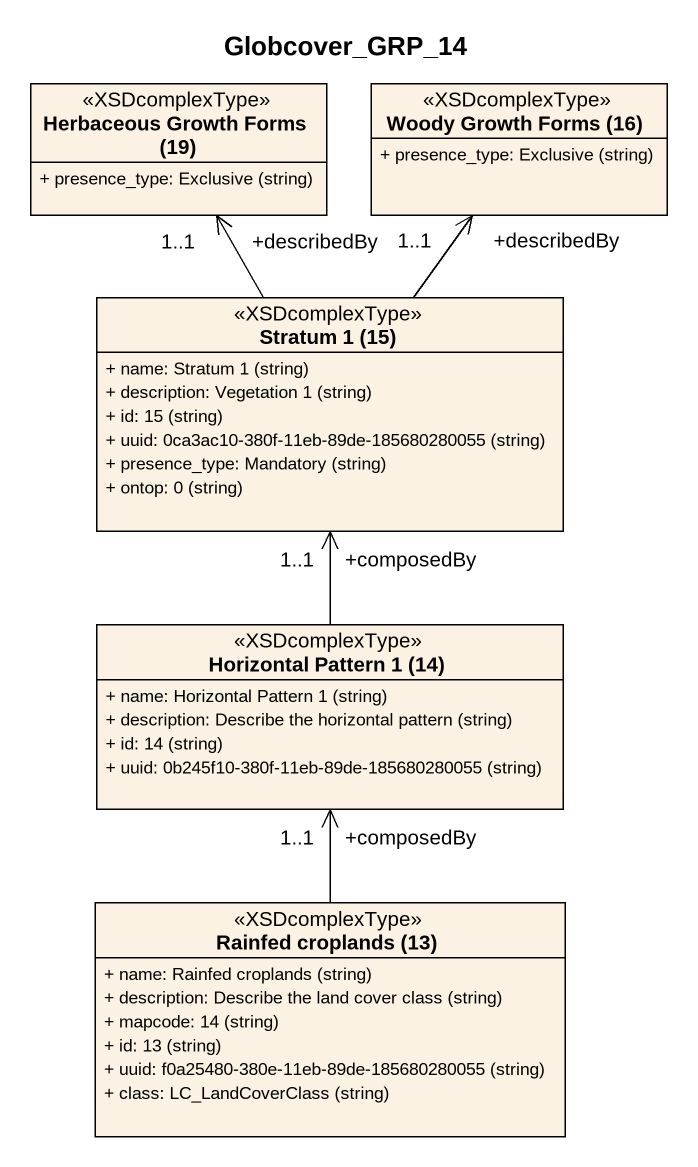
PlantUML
@startuml
title Globcover_GRP_14
hide circle
hide empty members
skinparam classAttributeIconSize 0
class "Herbaceous Growth Forms (19)" as Herbaceous_Growth_Forms_19 <<XSDcomplexType>> {
  {field} + presence_type: Exclusive (string)
}
class "Woody Growth Forms (16)" as Woody_Growth_Forms_16 <<XSDcomplexType>> {
  {field} + presence_type: Exclusive (string)
}
class "Stratum 1 (15)" as Stratum_1_15 <<XSDcomplexType>> {
  {field} + name: Stratum 1 (string)
  {field} + description: Vegetation 1 (string)
  {field} + id: 15 (string)
  {field} + uuid: 0ca3ac10-380f-11eb-89de-185680280055 (string)
  {field} + presence_type: Mandatory (string)
  {field} + ontop: 0 (string)
}
class "Horizontal Pattern 1 (14)" as Horizontal_Pattern_1_14 <<XSDcomplexType>> {
  {field} + name: Horizontal Pattern 1 (string)
  {field} + description: Describe the horizontal pattern (string)
  {field} + id: 14 (string)
  {field} + uuid: 0b245f10-380f-11eb-89de-185680280055 (string)
}
class "Rainfed croplands (13)" as Rainfed_croplands_13 <<XSDcomplexType>> {
  {field} + name: Rainfed croplands (string)
  {field} + description: Describe the land cover class (string)
  {field} + mapcode: 14 (string)
  {field} + id: 13 (string)
  {field} + uuid: f0a25480-380e-11eb-89de-185680280055 (string)
  {field} + class: LC_LandCoverClass (string)
}
Stratum_1_15 -up-> "+describedBy\n1..1" Herbaceous_Growth_Forms_19
Stratum_1_15 -up-> "+describedBy\n1..1" Woody_Growth_Forms_16
Horizontal_Pattern_1_14 -up-> "+composedBy\n1..1" Stratum_1_15
Rainfed_croplands_13 -up-> "+composedBy\n1..1" Horizontal_Pattern_1_14
@enduml
